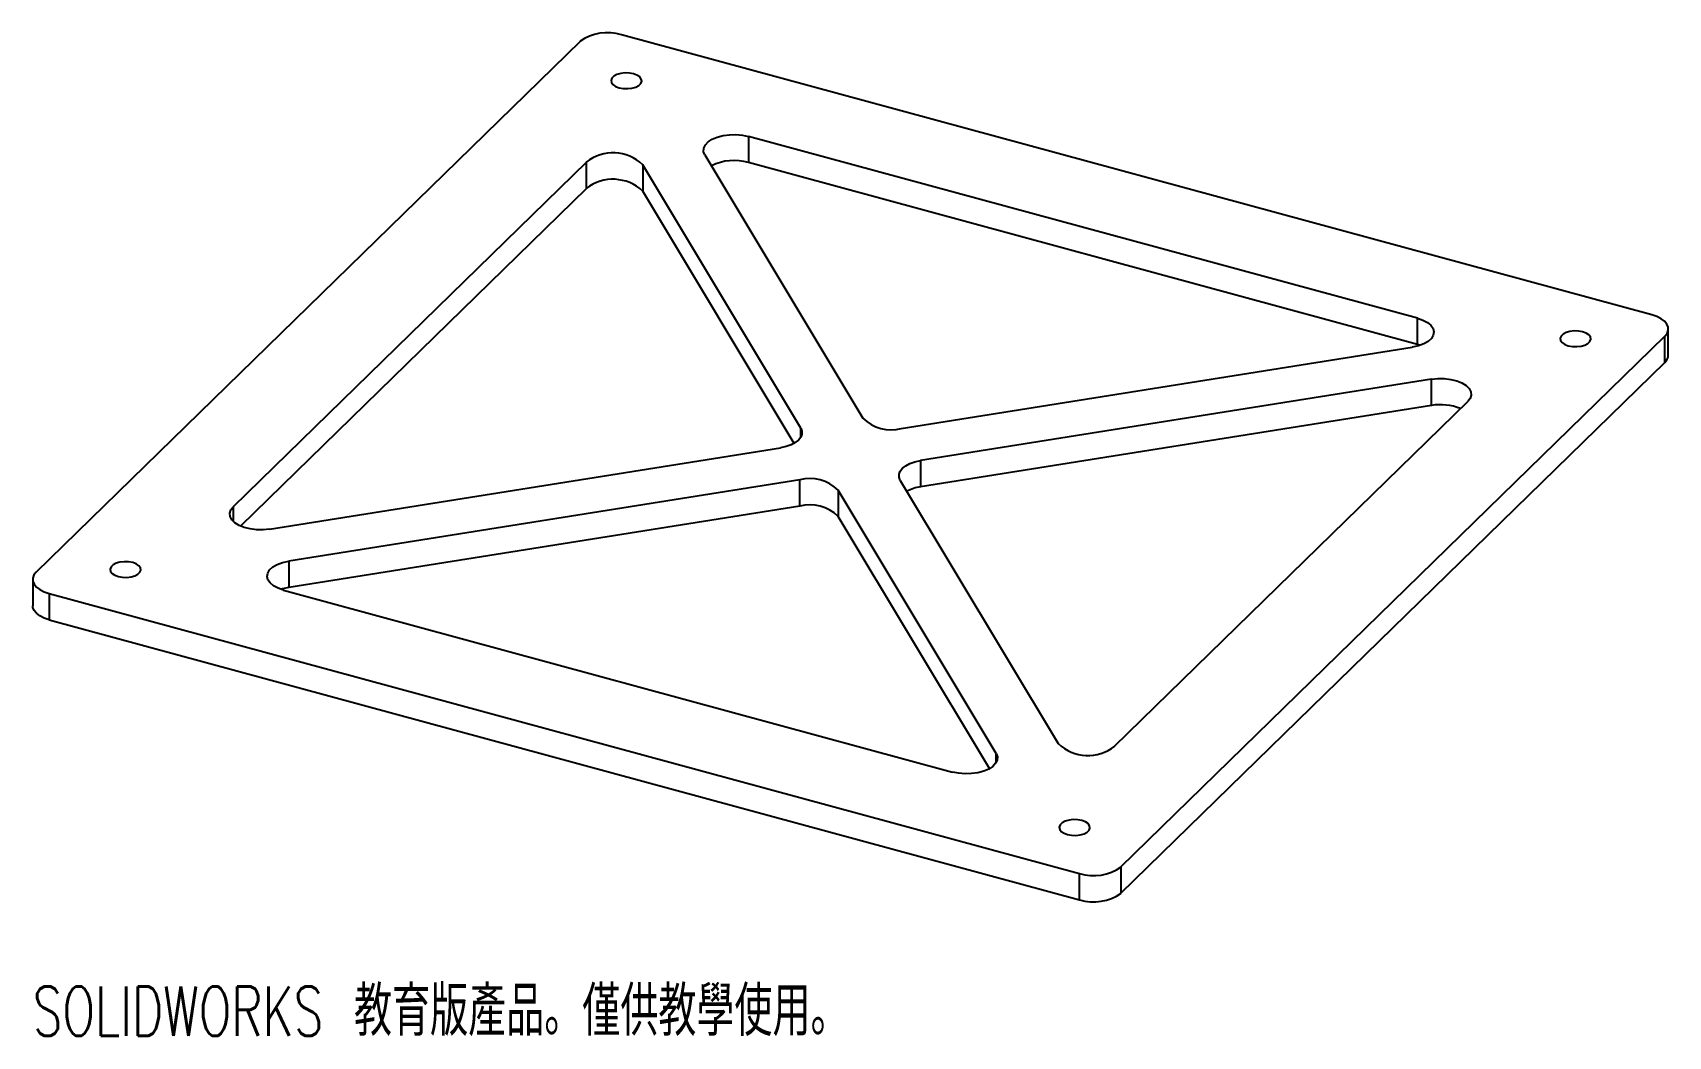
# Paper-space layout '_不等角視圖' of a CAD drawing. Header units: millimetres. Extents: x -80 to 80, y -54 to 44.
import ezdxf

# ---------------------------------------------------------------- set-up
doc = ezdxf.new("R2010")
doc.units = ezdxf.units.MM
doc.styles.add('SLDTEXTSTYLE0', font='TXT', dxfattribs={"width": 0.7, "bigfont": 'bigfont'})

psp = doc.layouts.new('_不等角視圖')

# ---------------------------------------------------------------- linework, layer by layer
at = {"color": 7, "linetype": 'Continuous', "lineweight": 25}
for p, q in [((78.41, 16.2), (-22.41, 43.6)), ((-26.46, 42.96), (-79.67, -8.97)), ((55.48, 15.88), (-9.98, 33.67)), ((-9.98, 33.67), (-9.98, 31.1)), ((-25.84, 31.15), (-60.39, -2.57)), ((-25.84, 28.58), (-25.84, 31.15)), ((-4.87, 5.13), (-20.32, 30.88)), ((-20.32, 30.88), (-20.32, 28.31)), ((-14.24, 31.85), (1.21, 6.1)), ((55.48, 13.31), (-9.98, 31.1)), ((-25.84, 28.58), (-59.69, -4.46)), ((-5.51, 3.63), (-20.32, 28.31)), ((55.48, 13.31), (55.48, 15.88)), ((80.01, 12.26), (80.01, 14.83)), ((4.97, 5.08), (54.97, 13.04)), ((26.46, -37.81), (79.67, 14.11)), ((55.74, 13.23), (55.48, 13.31)), ((79.67, 11.54), (79.67, 14.11)), ((26.46, -40.39), (79.67, 11.54)), ((56.85, 9.91), (6.85, 1.95)), ((56.85, 7.34), (56.85, 9.91)), ((56.85, 7.34), (6.85, -0.63)), ((25.84, -26), (60.39, 7.71)), ((-56.85, -4.77), (-6.85, 3.2)), ((6.85, 1.95), (6.85, -0.63)), ((-4.97, 0.07), (-54.97, -7.9)), ((-4.97, -2.51), (-4.97, 0.07)), ((4.87, 0.01), (20.32, -25.74)), ((14.24, -26.71), (-1.21, -0.95)), ((-1.21, -0.95), (-1.21, -3.53)), ((-4.97, -2.51), (-54.97, -10.47)), ((13.6, -28.2), (-1.21, -3.53)), ((-54.97, -7.9), (-54.97, -10.47)), ((-80.01, -9.69), (-80.01, -12.26)), ((-78.41, -11.06), (22.41, -38.46)), ((-78.41, -11.06), (-78.41, -13.63)), ((-55.48, -10.74), (9.98, -28.53)), ((-78.41, -13.63), (22.41, -41.03)), ((26.46, -37.81), (26.46, -40.39)), ((22.41, -41.03), (22.41, -38.46))]:
    psp.add_line(p, q, dxfattribs=at)
at = {"color": 8, "linetype": 'Continuous', "lineweight": 25}
for p, q in [((-4.87, 4.22), (-4.87, 5.13)), ((-60.39, -2.57), (-60.39, -4.01)), ((14.24, -27.62), (14.24, -26.71))]:
    psp.add_line(p, q, dxfattribs=at)
at = {"color": 7, "linetype": 'Continuous', "lineweight": 25, "flags": 128}
for points in [[(-22.63, 38.42), (-22.23, 38.35), (-21.8, 38.34), (-21.39, 38.39), (-21.01, 38.49), (-20.72, 38.65), (-20.52, 38.85), (-20.43, 39.06), (-20.47, 39.28), (-20.62, 39.48), (-20.89, 39.66), (-21.23, 39.79), (-21.63, 39.86), (-22.06, 39.87), (-22.47, 39.82), (-22.85, 39.72), (-23.14, 39.56), (-23.34, 39.36), (-23.43, 39.15), (-23.39, 38.93), (-23.24, 38.73), (-22.98, 38.55), (-22.63, 38.42)], [(-14.24, 31.85), (-14.37, 32.17), (-14.35, 32.5), (-14.2, 32.83), (-13.93, 33.12), (-13.53, 33.38), (-13.04, 33.59), (-12.47, 33.75), (-11.85, 33.83), (-11.21, 33.85), (-10.57, 33.79), (-9.98, 33.67)], [(79.67, 14.11), (79.89, 14.39), (80, 14.69), (80, 14.99), (79.88, 15.29), (79.65, 15.57), (79.32, 15.82), (78.9, 16.03), (78.41, 16.2)], [(55.48, 15.88), (56.01, 15.7), (56.46, 15.46), (56.79, 15.18), (57, 14.87), (57.08, 14.54), (57.02, 14.21), (56.83, 13.89), (56.51, 13.61), (56.08, 13.36), (55.56, 13.17), (54.97, 13.04)], [(70.23, 13.18), (70.64, 13.11), (71.06, 13.1), (71.48, 13.15), (71.85, 13.25), (72.15, 13.41), (72.35, 13.61), (72.43, 13.82), (72.39, 14.04), (72.24, 14.25), (71.98, 14.42), (71.63, 14.55), (71.23, 14.62), (70.81, 14.64), (70.39, 14.59), (70.02, 14.48), (69.72, 14.32), (69.52, 14.13), (69.44, 13.91), (69.47, 13.69), (69.63, 13.49), (69.89, 13.31), (70.23, 13.18)], [(56.85, 9.91), (57.48, 9.97), (58.12, 9.96), (58.74, 9.89), (59.32, 9.74), (59.82, 9.54), (60.23, 9.29), (60.53, 8.99), (60.7, 8.67), (60.73, 8.34), (60.62, 8.02), (60.39, 7.71)], [(-4.87, 5.13), (-4.75, 4.83), (-4.75, 4.53), (-4.86, 4.23), (-5.08, 3.95), (-5.4, 3.7), (-5.82, 3.48), (-6.3, 3.31), (-6.85, 3.2)], [(4.87, 0.01), (4.75, 0.31), (4.75, 0.61), (4.86, 0.91), (5.08, 1.19), (5.4, 1.44), (5.82, 1.66), (6.3, 1.83), (6.85, 1.95)], [(-56.85, -4.77), (-57.48, -4.83), (-58.12, -4.82), (-58.74, -4.74), (-59.32, -4.6), (-59.82, -4.4), (-60.23, -4.14), (-60.53, -3.85), (-60.7, -3.53), (-60.73, -3.2), (-60.62, -2.87), (-60.39, -2.57)], [(-71.63, -9.41), (-71.23, -9.48), (-70.81, -9.49), (-70.39, -9.44), (-70.02, -9.34), (-69.72, -9.18), (-69.52, -8.98), (-69.44, -8.77), (-69.47, -8.55), (-69.63, -8.34), (-69.89, -8.17), (-70.23, -8.04), (-70.64, -7.97), (-71.06, -7.95), (-71.48, -8), (-71.85, -8.11), (-72.15, -8.27), (-72.35, -8.46), (-72.43, -8.68), (-72.39, -8.9), (-72.24, -9.1), (-71.98, -9.28), (-71.63, -9.41)], [(-55.48, -10.74), (-56.01, -10.55), (-56.46, -10.32), (-56.79, -10.03), (-57, -9.72), (-57.08, -9.39), (-57.02, -9.07), (-56.83, -8.75), (-56.51, -8.46), (-56.08, -8.22), (-55.56, -8.03), (-54.97, -7.9)], [(-79.67, -8.97), (-79.89, -9.25), (-80, -9.55), (-80, -9.85), (-79.88, -10.15), (-79.65, -10.43), (-79.32, -10.68), (-78.9, -10.89), (-78.41, -11.06)], [(-54.97, -10.47), (-55.56, -10.6), (-55.74, -10.66)], [(-78.41, -13.63), (-78.9, -13.46), (-79.32, -13.25), (-79.65, -13), (-79.88, -12.72), (-80, -12.42), (-80.01, -12.26)], [(14.24, -26.71), (14.37, -27.03), (14.35, -27.36), (14.2, -27.68), (13.93, -27.98), (13.53, -28.24), (13.04, -28.45), (12.47, -28.6), (11.85, -28.69), (11.21, -28.71), (10.57, -28.65), (9.98, -28.53)], [(21.23, -34.65), (21.63, -34.72), (22.06, -34.73), (22.47, -34.68), (22.85, -34.57), (23.14, -34.42), (23.34, -34.22), (23.43, -34.01), (23.39, -33.79), (23.24, -33.58), (22.98, -33.41), (22.63, -33.28), (22.23, -33.2), (21.8, -33.19), (21.39, -33.24), (21.01, -33.35), (20.72, -33.51), (20.52, -33.7), (20.43, -33.92), (20.47, -34.14), (20.62, -34.34), (20.89, -34.52), (21.23, -34.65)]]:
    psp.add_lwpolyline(points, dxfattribs=at)
at = {"color": 7, "linetype": 'Continuous', "lineweight": 25}
for centre, radius, start, end in [((-23.79, 39.19), 4.62, 72.696, 125.3989), ((-23.24, 27.84), 4.21, 46.2374, 128.271), ((-11.38, 26.38), 4.93, 73.5259, 116.8093), ((-23.24, 25.2), 4.27, 46.881, 127.6274), ((79.02, 12.3), 0.996, 310.6406, 357.9975), ((57.73, 2.17), 5.24, 68.046, 99.7022), ((3.99, 8.91), 3.95, 225.3129, 284.278), ((-3.99, -3.76), 3.95, 45.3129, 104.278), ((7.4, -4.56), 3.97, 97.9605, 118.317), ((-3.99, -6.33), 3.95, 45.3129, 104.278), ((23.24, -22.7), 4.21, 226.2374, 308.271), ((23.79, -34.05), 4.62, 252.696, 305.3989), ((23.79, -36.62), 4.62, 252.696, 305.3989)]:
    psp.add_arc(centre, radius, start, end, dxfattribs=at)

# ---------------------------------------------------------------- texts
at = {"color": 7, "linetype": 'Continuous', "insert": (-80.01, -49.51), "char_height": 4.8336, "attachment_point": 1, "style": 'SLDTEXTSTYLE0'}
psp.add_mtext('SOLIDWORKS 教育版產品。僅供教學使用。', dxfattribs=at)

doc.saveas('drawing.dxf')
